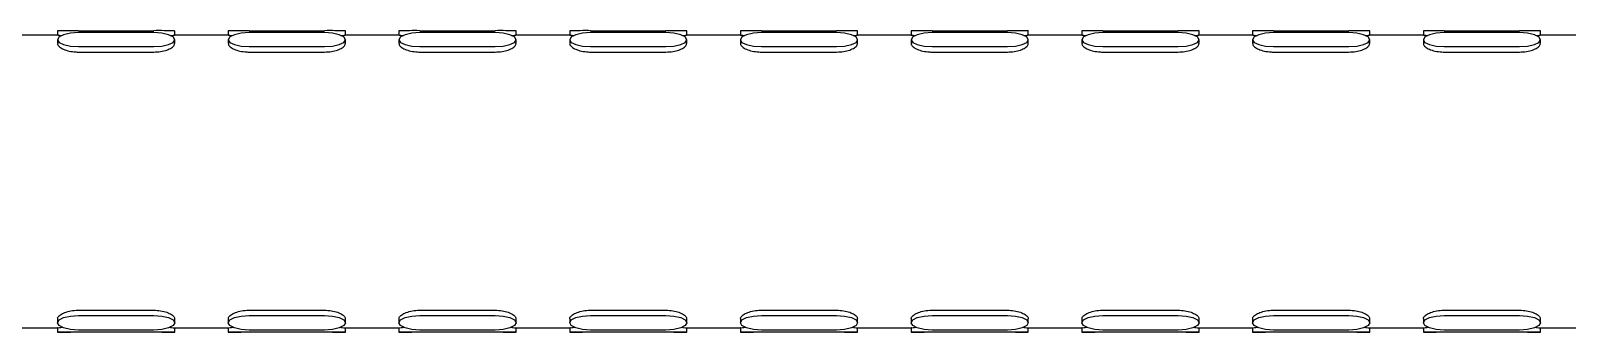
# Model space of a CAD drawing. Extents: x 0 to 3611, y 0 to 2646.
# Drawn here: x 2287.9 to 2470.3, y 2161.4 to 2197.2 of the extents above; entities that cross this region are included whole.
import ezdxf

# ---------------------------------------------------------------- set-up
doc = ezdxf.new("R2010")
doc.units = 0
doc.header["$LTSCALE"] = 10
doc.header["$MEASUREMENT"] = 0
doc.layers.get('0').update_dxf_attribs({"linetype": 'CONTINUOUS'})

msp = doc.modelspace()

# ---------------------------------------------------------------- linework, layer by layer
at = {"color": 7, "linetype": 'Continuous', "lineweight": 25}
for p, q in [((2291.04, 2197.17), (2291.04, 2196.66)), ((2293.52, 2197.18), (2302.46, 2197.18)), ((2302.46, 2196.96), (2293.52, 2196.96)), ((2304.95, 2196.66), (2304.95, 2197.17)), ((2311.31, 2197.17), (2311.31, 2196.66)), ((2313.79, 2197.18), (2322.74, 2197.18)), ((2322.74, 2196.96), (2313.79, 2196.96)), ((2325.22, 2196.66), (2325.22, 2197.17)), ((2331.58, 2197.17), (2331.58, 2196.66)), ((2334.06, 2197.18), (2343.01, 2197.18)), ((2343.01, 2196.96), (2334.06, 2196.96)), ((2345.49, 2196.66), (2345.49, 2197.17)), ((2351.85, 2197.17), (2351.85, 2196.66)), ((2354.34, 2197.18), (2363.28, 2197.18)), ((2363.28, 2196.96), (2354.34, 2196.96)), ((2365.77, 2196.66), (2365.77, 2197.17)), ((2372.13, 2197.17), (2372.13, 2196.66)), ((2374.61, 2197.18), (2383.55, 2197.18)), ((2383.55, 2196.96), (2374.61, 2196.96)), ((2386.04, 2196.66), (2386.04, 2197.17)), ((2392.4, 2197.17), (2392.4, 2196.66)), ((2394.88, 2197.18), (2403.83, 2197.18)), ((2403.83, 2196.96), (2394.88, 2196.96)), ((2406.31, 2196.66), (2406.31, 2197.17)), ((2412.67, 2197.17), (2412.67, 2196.66)), ((2415.15, 2197.18), (2424.1, 2197.18)), ((2424.1, 2196.96), (2415.15, 2196.96)), ((2426.58, 2196.66), (2426.58, 2197.17)), ((2432.94, 2197.17), (2432.94, 2196.66)), ((2435.43, 2197.18), (2444.37, 2197.18)), ((2444.37, 2196.96), (2435.43, 2196.96)), ((2446.86, 2196.66), (2446.86, 2197.17)), ((2453.22, 2197.17), (2453.22, 2196.66)), ((2455.7, 2197.18), (2464.64, 2197.18)), ((2464.64, 2196.96), (2455.7, 2196.96)), ((2467.13, 2196.66), (2467.13, 2197.17)), ((2291.06, 2196.67), (2284.64, 2196.67)), ((2291.04, 2196.12), (2291.04, 2195.65)), ((2293.52, 2195.29), (2302.46, 2195.29)), ((2311.33, 2196.67), (2304.91, 2196.67)), ((2304.95, 2195.65), (2304.95, 2196.12)), ((2311.31, 2196.12), (2311.31, 2195.65)), ((2313.79, 2195.29), (2322.74, 2195.29)), ((2331.61, 2196.67), (2325.18, 2196.67)), ((2325.22, 2195.65), (2325.22, 2196.12)), ((2331.58, 2196.12), (2331.58, 2195.65)), ((2334.06, 2195.29), (2343.01, 2195.29)), ((2351.88, 2196.67), (2345.46, 2196.67)), ((2345.49, 2195.65), (2345.49, 2196.12)), ((2351.85, 2196.12), (2351.85, 2195.65)), ((2354.34, 2195.29), (2363.28, 2195.29)), ((2372.15, 2196.67), (2365.73, 2196.67)), ((2365.77, 2195.65), (2365.77, 2196.12)), ((2372.13, 2196.12), (2372.13, 2195.65)), ((2374.61, 2195.29), (2383.55, 2195.29)), ((2392.42, 2196.67), (2386, 2196.67)), ((2386.04, 2195.65), (2386.04, 2196.12)), ((2392.4, 2196.12), (2392.4, 2195.65)), ((2394.88, 2195.29), (2403.83, 2195.29)), ((2412.7, 2196.67), (2406.27, 2196.67)), ((2406.31, 2195.65), (2406.31, 2196.12)), ((2412.67, 2196.12), (2412.67, 2195.65)), ((2415.15, 2195.29), (2424.1, 2195.29)), ((2432.97, 2196.67), (2426.55, 2196.67)), ((2426.58, 2195.65), (2426.58, 2196.12)), ((2432.94, 2196.12), (2432.94, 2195.65)), ((2435.43, 2195.29), (2444.37, 2195.29)), ((2453.24, 2196.67), (2446.82, 2196.67)), ((2446.86, 2195.65), (2446.86, 2196.12)), ((2453.22, 2196.12), (2453.22, 2195.65)), ((2455.7, 2195.29), (2464.64, 2195.29)), ((2473.51, 2196.67), (2467.09, 2196.67)), ((2467.13, 2195.65), (2467.13, 2196.12)), ((2293.52, 2194.65), (2302.46, 2194.65)), ((2313.79, 2194.65), (2322.74, 2194.65)), ((2334.06, 2194.65), (2343.01, 2194.65)), ((2354.34, 2194.65), (2363.28, 2194.65)), ((2374.61, 2194.65), (2383.55, 2194.65)), ((2394.88, 2194.65), (2403.83, 2194.65)), ((2415.15, 2194.65), (2424.1, 2194.65)), ((2435.43, 2194.65), (2444.37, 2194.65)), ((2455.7, 2194.65), (2464.64, 2194.65)), ((2293.52, 2164), (2302.46, 2164)), ((2313.79, 2164), (2322.74, 2164)), ((2334.06, 2164), (2343.01, 2164)), ((2354.34, 2164), (2363.28, 2164)), ((2374.61, 2164), (2383.55, 2164)), ((2394.88, 2164), (2403.83, 2164)), ((2415.15, 2164), (2424.1, 2164)), ((2435.43, 2164), (2444.37, 2164)), ((2455.7, 2164), (2464.64, 2164)), ((2291.04, 2162.97), (2291.04, 2162.5)), ((2293.52, 2163.37), (2302.46, 2163.37)), ((2304.95, 2162.5), (2304.95, 2162.97)), ((2311.31, 2162.97), (2311.31, 2162.5)), ((2313.79, 2163.37), (2322.74, 2163.37)), ((2325.22, 2162.5), (2325.22, 2162.97)), ((2331.58, 2162.97), (2331.58, 2162.5)), ((2334.06, 2163.37), (2343.01, 2163.37)), ((2345.49, 2162.5), (2345.49, 2162.97)), ((2351.85, 2162.97), (2351.85, 2162.5)), ((2354.34, 2163.37), (2363.28, 2163.37)), ((2365.77, 2162.5), (2365.77, 2162.97)), ((2372.13, 2162.97), (2372.13, 2162.5)), ((2374.61, 2163.37), (2383.55, 2163.37)), ((2386.04, 2162.5), (2386.04, 2162.97)), ((2392.4, 2162.97), (2392.4, 2162.5)), ((2394.88, 2163.37), (2403.83, 2163.37)), ((2406.31, 2162.5), (2406.31, 2162.97)), ((2412.67, 2162.97), (2412.67, 2162.5)), ((2415.15, 2163.37), (2424.1, 2163.37)), ((2426.58, 2162.5), (2426.58, 2162.97)), ((2432.94, 2162.97), (2432.94, 2162.5)), ((2435.43, 2163.37), (2444.37, 2163.37)), ((2446.86, 2162.5), (2446.86, 2162.97)), ((2453.22, 2162.97), (2453.22, 2162.5)), ((2455.7, 2163.37), (2464.64, 2163.37)), ((2467.13, 2162.5), (2467.13, 2162.97)), ((2284.65, 2161.89), (2291.07, 2161.89)), ((2291.04, 2161.89), (2291.04, 2161.39)), ((2302.46, 2161.64), (2293.52, 2161.64)), ((2293.52, 2161.41), (2302.46, 2161.41)), ((2302.46, 2161.38), (2293.52, 2161.38)), ((2304.92, 2161.89), (2311.34, 2161.89)), ((2304.95, 2161.39), (2304.95, 2161.89)), ((2311.31, 2161.89), (2311.31, 2161.39)), ((2322.74, 2161.64), (2313.79, 2161.64)), ((2313.79, 2161.41), (2322.74, 2161.41)), ((2322.74, 2161.38), (2313.79, 2161.38)), ((2325.19, 2161.89), (2331.62, 2161.89)), ((2325.22, 2161.39), (2325.22, 2161.89)), ((2331.58, 2161.89), (2331.58, 2161.39)), ((2343.01, 2161.64), (2334.06, 2161.64)), ((2334.06, 2161.41), (2343.01, 2161.41)), ((2343.01, 2161.38), (2334.06, 2161.38)), ((2345.47, 2161.89), (2351.89, 2161.89)), ((2345.49, 2161.39), (2345.49, 2161.89)), ((2351.85, 2161.89), (2351.85, 2161.39)), ((2363.28, 2161.64), (2354.34, 2161.64)), ((2354.34, 2161.41), (2363.28, 2161.41)), ((2363.28, 2161.38), (2354.34, 2161.38)), ((2365.74, 2161.89), (2372.16, 2161.89)), ((2365.77, 2161.39), (2365.77, 2161.89)), ((2372.13, 2161.89), (2372.13, 2161.39)), ((2383.55, 2161.64), (2374.61, 2161.64)), ((2374.61, 2161.41), (2383.55, 2161.41)), ((2383.55, 2161.38), (2374.61, 2161.38)), ((2386.01, 2161.89), (2392.43, 2161.89)), ((2386.04, 2161.39), (2386.04, 2161.89)), ((2392.4, 2161.89), (2392.4, 2161.39)), ((2403.83, 2161.64), (2394.88, 2161.64)), ((2394.88, 2161.41), (2403.83, 2161.41)), ((2403.83, 2161.38), (2394.88, 2161.38)), ((2406.28, 2161.89), (2412.71, 2161.89)), ((2406.31, 2161.39), (2406.31, 2161.89)), ((2412.67, 2161.89), (2412.67, 2161.39)), ((2424.1, 2161.64), (2415.15, 2161.64)), ((2415.15, 2161.41), (2424.1, 2161.41)), ((2424.1, 2161.38), (2415.15, 2161.38)), ((2426.56, 2161.89), (2432.98, 2161.89)), ((2426.58, 2161.39), (2426.58, 2161.89)), ((2432.94, 2161.89), (2432.94, 2161.39)), ((2444.37, 2161.64), (2435.43, 2161.64)), ((2435.43, 2161.41), (2444.37, 2161.41)), ((2444.37, 2161.38), (2435.43, 2161.38)), ((2446.83, 2161.89), (2453.25, 2161.89)), ((2446.86, 2161.39), (2446.86, 2161.89)), ((2453.22, 2161.89), (2453.22, 2161.39)), ((2464.64, 2161.64), (2455.7, 2161.64)), ((2455.7, 2161.41), (2464.64, 2161.41)), ((2464.64, 2161.38), (2455.7, 2161.38)), ((2467.1, 2161.89), (2473.52, 2161.89)), ((2467.13, 2161.39), (2467.13, 2161.89))]:
    msp.add_line(p, q, dxfattribs=at)
at = {"color": 7, "linetype": 'Continuous', "lineweight": 25, "flags": 128}
for points in [[(2293.52, 2196.96), (2292.57, 2196.89), (2291.76, 2196.71), (2291.22, 2196.44), (2291.04, 2196.12), (2291.22, 2195.8), (2291.76, 2195.53), (2292.57, 2195.35), (2293.52, 2195.29)], [(2302.46, 2195.29), (2303.41, 2195.35), (2304.22, 2195.53), (2304.76, 2195.8), (2304.95, 2196.12), (2304.76, 2196.44), (2304.22, 2196.71), (2303.41, 2196.89), (2302.46, 2196.96)], [(2313.79, 2196.96), (2312.84, 2196.89), (2312.04, 2196.71), (2311.5, 2196.44), (2311.31, 2196.12), (2311.5, 2195.8), (2312.04, 2195.53), (2312.84, 2195.35), (2313.79, 2195.29)], [(2322.74, 2195.29), (2323.69, 2195.35), (2324.49, 2195.53), (2325.03, 2195.8), (2325.22, 2196.12), (2325.03, 2196.44), (2324.49, 2196.71), (2323.69, 2196.89), (2322.74, 2196.96)], [(2334.06, 2196.96), (2333.11, 2196.89), (2332.31, 2196.71), (2331.77, 2196.44), (2331.58, 2196.12), (2331.77, 2195.8), (2332.31, 2195.53), (2333.11, 2195.35), (2334.06, 2195.29)], [(2343.01, 2195.29), (2343.96, 2195.35), (2344.76, 2195.53), (2345.3, 2195.8), (2345.49, 2196.12), (2345.3, 2196.44), (2344.76, 2196.71), (2343.96, 2196.89), (2343.01, 2196.96)], [(2354.34, 2196.96), (2353.39, 2196.89), (2352.58, 2196.71), (2352.04, 2196.44), (2351.85, 2196.12), (2352.04, 2195.8), (2352.58, 2195.53), (2353.39, 2195.35), (2354.34, 2195.29)], [(2363.28, 2195.29), (2364.23, 2195.35), (2365.04, 2195.53), (2365.58, 2195.8), (2365.77, 2196.12), (2365.58, 2196.44), (2365.04, 2196.71), (2364.23, 2196.89), (2363.28, 2196.96)], [(2374.61, 2196.96), (2373.66, 2196.89), (2372.85, 2196.71), (2372.31, 2196.44), (2372.13, 2196.12), (2372.31, 2195.8), (2372.85, 2195.53), (2373.66, 2195.35), (2374.61, 2195.29)], [(2383.55, 2195.29), (2384.5, 2195.35), (2385.31, 2195.53), (2385.85, 2195.8), (2386.04, 2196.12), (2385.85, 2196.44), (2385.31, 2196.71), (2384.5, 2196.89), (2383.55, 2196.96)], [(2394.88, 2196.96), (2393.93, 2196.89), (2393.13, 2196.71), (2392.59, 2196.44), (2392.4, 2196.12), (2392.59, 2195.8), (2393.13, 2195.53), (2393.93, 2195.35), (2394.88, 2195.29)], [(2403.83, 2195.29), (2404.78, 2195.35), (2405.58, 2195.53), (2406.12, 2195.8), (2406.31, 2196.12), (2406.12, 2196.44), (2405.58, 2196.71), (2404.78, 2196.89), (2403.83, 2196.96)], [(2415.15, 2196.96), (2414.2, 2196.89), (2413.4, 2196.71), (2412.86, 2196.44), (2412.67, 2196.12), (2412.86, 2195.8), (2413.4, 2195.53), (2414.2, 2195.35), (2415.15, 2195.29)], [(2424.1, 2195.29), (2425.05, 2195.35), (2425.85, 2195.53), (2426.39, 2195.8), (2426.58, 2196.12), (2426.39, 2196.44), (2425.85, 2196.71), (2425.05, 2196.89), (2424.1, 2196.96)], [(2435.43, 2196.96), (2434.48, 2196.89), (2433.67, 2196.71), (2433.13, 2196.44), (2432.94, 2196.12), (2433.13, 2195.8), (2433.67, 2195.53), (2434.48, 2195.35), (2435.43, 2195.29)], [(2444.37, 2195.29), (2445.32, 2195.35), (2446.13, 2195.53), (2446.67, 2195.8), (2446.86, 2196.12), (2446.67, 2196.44), (2446.13, 2196.71), (2445.32, 2196.89), (2444.37, 2196.96)], [(2455.7, 2196.96), (2454.75, 2196.89), (2453.94, 2196.71), (2453.4, 2196.44), (2453.22, 2196.12), (2453.4, 2195.8), (2453.94, 2195.53), (2454.75, 2195.35), (2455.7, 2195.29)], [(2464.64, 2195.29), (2465.59, 2195.35), (2466.4, 2195.53), (2466.94, 2195.8), (2467.13, 2196.12), (2466.94, 2196.44), (2466.4, 2196.71), (2465.59, 2196.89), (2464.64, 2196.96)], [(2293.52, 2161.64), (2292.57, 2161.71), (2291.76, 2161.89), (2291.22, 2162.17), (2291.04, 2162.5), (2291.22, 2162.84), (2291.76, 2163.12), (2292.57, 2163.3), (2293.52, 2163.37)], [(2302.46, 2163.37), (2303.41, 2163.3), (2304.22, 2163.12), (2304.76, 2162.84), (2304.95, 2162.5), (2304.76, 2162.17), (2304.22, 2161.89), (2303.41, 2161.71), (2302.46, 2161.64)], [(2313.79, 2161.64), (2312.84, 2161.71), (2312.04, 2161.89), (2311.5, 2162.17), (2311.31, 2162.5), (2311.5, 2162.84), (2312.04, 2163.12), (2312.84, 2163.3), (2313.79, 2163.37)], [(2322.74, 2163.37), (2323.69, 2163.3), (2324.49, 2163.12), (2325.03, 2162.84), (2325.22, 2162.5), (2325.03, 2162.17), (2324.49, 2161.89), (2323.69, 2161.71), (2322.74, 2161.64)], [(2334.06, 2161.64), (2333.11, 2161.71), (2332.31, 2161.89), (2331.77, 2162.17), (2331.58, 2162.5), (2331.77, 2162.84), (2332.31, 2163.12), (2333.11, 2163.3), (2334.06, 2163.37)], [(2343.01, 2163.37), (2343.96, 2163.3), (2344.76, 2163.12), (2345.3, 2162.84), (2345.49, 2162.5), (2345.3, 2162.17), (2344.76, 2161.89), (2343.96, 2161.71), (2343.01, 2161.64)], [(2354.34, 2161.64), (2353.39, 2161.71), (2352.58, 2161.89), (2352.04, 2162.17), (2351.85, 2162.5), (2352.04, 2162.84), (2352.58, 2163.12), (2353.39, 2163.3), (2354.34, 2163.37)], [(2363.28, 2163.37), (2364.23, 2163.3), (2365.04, 2163.12), (2365.58, 2162.84), (2365.77, 2162.5), (2365.58, 2162.17), (2365.04, 2161.89), (2364.23, 2161.71), (2363.28, 2161.64)], [(2374.61, 2161.64), (2373.66, 2161.71), (2372.85, 2161.89), (2372.31, 2162.17), (2372.13, 2162.5), (2372.31, 2162.84), (2372.85, 2163.12), (2373.66, 2163.3), (2374.61, 2163.37)], [(2383.55, 2163.37), (2384.5, 2163.3), (2385.31, 2163.12), (2385.85, 2162.84), (2386.04, 2162.5), (2385.85, 2162.17), (2385.31, 2161.89), (2384.5, 2161.71), (2383.55, 2161.64)], [(2394.88, 2161.64), (2393.93, 2161.71), (2393.13, 2161.89), (2392.59, 2162.17), (2392.4, 2162.5), (2392.59, 2162.84), (2393.13, 2163.12), (2393.93, 2163.3), (2394.88, 2163.37)], [(2403.83, 2163.37), (2404.78, 2163.3), (2405.58, 2163.12), (2406.12, 2162.84), (2406.31, 2162.5), (2406.12, 2162.17), (2405.58, 2161.89), (2404.78, 2161.71), (2403.83, 2161.64)], [(2415.15, 2161.64), (2414.2, 2161.71), (2413.4, 2161.89), (2412.86, 2162.17), (2412.67, 2162.5), (2412.86, 2162.84), (2413.4, 2163.12), (2414.2, 2163.3), (2415.15, 2163.37)], [(2424.1, 2163.37), (2425.05, 2163.3), (2425.85, 2163.12), (2426.39, 2162.84), (2426.58, 2162.5), (2426.39, 2162.17), (2425.85, 2161.89), (2425.05, 2161.71), (2424.1, 2161.64)], [(2435.43, 2161.64), (2434.48, 2161.71), (2433.67, 2161.89), (2433.13, 2162.17), (2432.94, 2162.5), (2433.13, 2162.84), (2433.67, 2163.12), (2434.48, 2163.3), (2435.43, 2163.37)], [(2444.37, 2163.37), (2445.32, 2163.3), (2446.13, 2163.12), (2446.67, 2162.84), (2446.86, 2162.5), (2446.67, 2162.17), (2446.13, 2161.89), (2445.32, 2161.71), (2444.37, 2161.64)], [(2455.7, 2161.64), (2454.75, 2161.71), (2453.94, 2161.89), (2453.4, 2162.17), (2453.22, 2162.5), (2453.4, 2162.84), (2453.94, 2163.12), (2454.75, 2163.3), (2455.7, 2163.37)], [(2464.64, 2163.37), (2465.59, 2163.3), (2466.4, 2163.12), (2466.94, 2162.84), (2467.13, 2162.5), (2466.94, 2162.17), (2466.4, 2161.89), (2465.59, 2161.71), (2464.64, 2161.64)], [(2293.52, 2161.38), (2292.57, 2161.38), (2291.76, 2161.38), (2291.22, 2161.39), (2291.04, 2161.39), (2291.22, 2161.4), (2291.76, 2161.4), (2292.57, 2161.4), (2293.52, 2161.41)], [(2302.46, 2161.41), (2303.41, 2161.4), (2304.22, 2161.4), (2304.76, 2161.4), (2304.95, 2161.39), (2304.76, 2161.39), (2304.22, 2161.38), (2303.41, 2161.38), (2302.46, 2161.38)], [(2313.79, 2161.38), (2312.84, 2161.38), (2312.04, 2161.38), (2311.5, 2161.39), (2311.31, 2161.39), (2311.5, 2161.4), (2312.04, 2161.4), (2312.84, 2161.4), (2313.79, 2161.41)], [(2322.74, 2161.41), (2323.69, 2161.4), (2324.49, 2161.4), (2325.03, 2161.4), (2325.22, 2161.39), (2325.03, 2161.39), (2324.49, 2161.38), (2323.69, 2161.38), (2322.74, 2161.38)], [(2334.06, 2161.38), (2333.11, 2161.38), (2332.31, 2161.38), (2331.77, 2161.39), (2331.58, 2161.39), (2331.77, 2161.4), (2332.31, 2161.4), (2333.11, 2161.4), (2334.06, 2161.41)], [(2343.01, 2161.41), (2343.96, 2161.4), (2344.76, 2161.4), (2345.3, 2161.4), (2345.49, 2161.39), (2345.3, 2161.39), (2344.76, 2161.38), (2343.96, 2161.38), (2343.01, 2161.38)], [(2354.34, 2161.38), (2353.39, 2161.38), (2352.58, 2161.38), (2352.04, 2161.39), (2351.85, 2161.39), (2352.04, 2161.4), (2352.58, 2161.4), (2353.39, 2161.4), (2354.34, 2161.41)], [(2363.28, 2161.41), (2364.23, 2161.4), (2365.04, 2161.4), (2365.58, 2161.4), (2365.77, 2161.39), (2365.58, 2161.39), (2365.04, 2161.38), (2364.23, 2161.38), (2363.28, 2161.38)], [(2374.61, 2161.38), (2373.66, 2161.38), (2372.85, 2161.38), (2372.31, 2161.39), (2372.13, 2161.39), (2372.31, 2161.4), (2372.85, 2161.4), (2373.66, 2161.4), (2374.61, 2161.41)], [(2383.55, 2161.41), (2384.5, 2161.4), (2385.31, 2161.4), (2385.85, 2161.4), (2386.04, 2161.39), (2385.85, 2161.39), (2385.31, 2161.38), (2384.5, 2161.38), (2383.55, 2161.38)], [(2394.88, 2161.38), (2393.93, 2161.38), (2393.13, 2161.38), (2392.59, 2161.39), (2392.4, 2161.39), (2392.59, 2161.4), (2393.13, 2161.4), (2393.93, 2161.4), (2394.88, 2161.41)], [(2403.83, 2161.41), (2404.78, 2161.4), (2405.58, 2161.4), (2406.12, 2161.4), (2406.31, 2161.39), (2406.12, 2161.39), (2405.58, 2161.38), (2404.78, 2161.38), (2403.83, 2161.38)], [(2415.15, 2161.38), (2414.2, 2161.38), (2413.4, 2161.38), (2412.86, 2161.39), (2412.67, 2161.39), (2412.86, 2161.4), (2413.4, 2161.4), (2414.2, 2161.4), (2415.15, 2161.41)], [(2424.1, 2161.41), (2425.05, 2161.4), (2425.85, 2161.4), (2426.39, 2161.4), (2426.58, 2161.39), (2426.39, 2161.39), (2425.85, 2161.38), (2425.05, 2161.38), (2424.1, 2161.38)], [(2435.43, 2161.38), (2434.48, 2161.38), (2433.67, 2161.38), (2433.13, 2161.39), (2432.94, 2161.39), (2433.13, 2161.4), (2433.67, 2161.4), (2434.48, 2161.4), (2435.43, 2161.41)], [(2444.37, 2161.41), (2445.32, 2161.4), (2446.13, 2161.4), (2446.67, 2161.4), (2446.86, 2161.39), (2446.67, 2161.39), (2446.13, 2161.38), (2445.32, 2161.38), (2444.37, 2161.38)], [(2455.7, 2161.38), (2454.75, 2161.38), (2453.94, 2161.38), (2453.4, 2161.39), (2453.22, 2161.39), (2453.4, 2161.4), (2453.94, 2161.4), (2454.75, 2161.4), (2455.7, 2161.41)], [(2464.64, 2161.41), (2465.59, 2161.4), (2466.4, 2161.4), (2466.94, 2161.4), (2467.13, 2161.39), (2466.94, 2161.39), (2466.4, 2161.38), (2465.59, 2161.38), (2464.64, 2161.38)]]:
    msp.add_lwpolyline(points, dxfattribs=at)
at = {"color": 7, "linetype": 'Continuous', "lineweight": 25}
for centre, radius, start, end in [((2292.9, 2088.85), 108.33, 89.6715, 90.9856), ((2303.08, 2088.85), 108.34, 89.0144, 90.3285), ((2313.17, 2088.85), 108.33, 89.6715, 90.9856), ((2323.36, 2088.85), 108.34, 89.0144, 90.3285), ((2333.44, 2088.85), 108.34, 89.6715, 90.9856), ((2343.63, 2088.85), 108.34, 89.0144, 90.3285), ((2353.72, 2088.85), 108.34, 89.6715, 90.9856), ((2363.9, 2088.85), 108.33, 89.0144, 90.3285), ((2373.99, 2088.85), 108.33, 89.6715, 90.9856), ((2384.17, 2088.85), 108.33, 89.0144, 90.3285), ((2394.26, 2088.85), 108.33, 89.6715, 90.9856), ((2404.45, 2088.85), 108.33, 89.0144, 90.3285), ((2414.53, 2088.85), 108.33, 89.6715, 90.9856), ((2424.72, 2088.85), 108.33, 89.0144, 90.3285), ((2434.81, 2088.85), 108.33, 89.6715, 90.9856), ((2444.99, 2088.84), 108.34, 89.0144, 90.3284), ((2455.08, 2088.84), 108.34, 89.6716, 90.9856), ((2465.26, 2088.85), 108.33, 89.0144, 90.3285)]:
    msp.add_arc(centre, radius, start, end, dxfattribs=at)
for points, knots in [([(2291.06, 2196.67), (2291.06, 2196.67), (2291.03, 2196.67), (2291.19, 2196.65), (2291.46, 2196.62), (2291.56, 2196.61)], [0, 0, 0, 0, 0.1177633, 0.6704865, 1, 1, 1, 1]), ([(2291.07, 2195.65), (2291.06, 2195.62), (2291.02, 2195.5), (2291.25, 2195.26), (2291.72, 2194.97), (2292.41, 2194.75), (2293.05, 2194.66), (2293.42, 2194.65), (2293.52, 2194.65)], [0, 0, 0, 0, 0.070496, 0.28295, 0.496155, 0.711255, 0.926475, 1, 1, 1, 1]), ([(2302.46, 2194.65), (2302.74, 2194.66), (2303.3, 2194.69), (2304.04, 2194.88), (2304.6, 2195.15), (2304.92, 2195.43), (2304.92, 2195.59), (2304.92, 2195.65)], [0, 0, 0, 0, 0.21325, 0.426445, 0.641012, 0.856495, 1, 1, 1, 1]), ([(2304.42, 2196.61), (2304.47, 2196.62), (2304.71, 2196.64), (2304.9, 2196.67), (2304.91, 2196.66), (2304.91, 2196.66)], [0, 0, 0, 0, 0.1446476, 0.6983762, 1, 1, 1, 1]), ([(2311.33, 2196.67), (2311.33, 2196.67), (2311.3, 2196.67), (2311.46, 2196.65), (2311.73, 2196.62), (2311.83, 2196.61)], [0, 0, 0, 0, 0.117764, 0.670488, 1, 1, 1, 1]), ([(2311.34, 2195.65), (2311.33, 2195.62), (2311.3, 2195.5), (2311.52, 2195.26), (2311.99, 2194.97), (2312.68, 2194.75), (2313.32, 2194.66), (2313.7, 2194.65), (2313.79, 2194.65)], [0, 0, 0, 0, 0.070496, 0.282949, 0.496153, 0.711255, 0.926475, 1, 1, 1, 1]), ([(2322.74, 2194.65), (2323.01, 2194.66), (2323.57, 2194.69), (2324.31, 2194.88), (2324.87, 2195.15), (2325.19, 2195.43), (2325.19, 2195.59), (2325.19, 2195.65)], [0, 0, 0, 0, 0.213246, 0.426444, 0.64101, 0.856495, 1, 1, 1, 1]), ([(2324.69, 2196.61), (2324.74, 2196.62), (2324.98, 2196.64), (2325.18, 2196.67), (2325.18, 2196.66), (2325.18, 2196.66)], [0, 0, 0, 0, 0.1446446, 0.6983759, 1, 1, 1, 1]), ([(2331.61, 2196.67), (2331.6, 2196.67), (2331.57, 2196.67), (2331.74, 2196.65), (2332, 2196.62), (2332.1, 2196.61)], [0, 0, 0, 0, 0.117764, 0.670489, 1, 1, 1, 1]), ([(2331.61, 2195.65), (2331.6, 2195.62), (2331.57, 2195.5), (2331.79, 2195.26), (2332.26, 2194.97), (2332.96, 2194.75), (2333.59, 2194.66), (2333.97, 2194.65), (2334.06, 2194.65)], [0, 0, 0, 0, 0.070496, 0.28295, 0.496154, 0.711256, 0.926475, 1, 1, 1, 1]), ([(2343.01, 2194.65), (2343.29, 2194.66), (2343.84, 2194.69), (2344.58, 2194.88), (2345.14, 2195.15), (2345.46, 2195.43), (2345.46, 2195.59), (2345.46, 2195.65)], [0, 0, 0, 0, 0.21325, 0.426444, 0.641012, 0.856495, 1, 1, 1, 1]), ([(2344.96, 2196.61), (2345.01, 2196.62), (2345.25, 2196.64), (2345.45, 2196.67), (2345.45, 2196.66), (2345.46, 2196.66)], [0, 0, 0, 0, 0.144645, 0.698374, 1, 1, 1, 1]), ([(2351.88, 2196.67), (2351.87, 2196.67), (2351.85, 2196.67), (2352.01, 2196.65), (2352.28, 2196.62), (2352.38, 2196.61)], [0, 0, 0, 0, 0.117764, 0.670489, 1, 1, 1, 1]), ([(2351.88, 2195.65), (2351.88, 2195.62), (2351.84, 2195.5), (2352.07, 2195.26), (2352.54, 2194.97), (2353.23, 2194.75), (2353.87, 2194.66), (2354.24, 2194.65), (2354.34, 2194.65)], [0, 0, 0, 0, 0.070496, 0.282951, 0.496155, 0.711255, 0.926479, 1, 1, 1, 1]), ([(2363.28, 2194.65), (2363.56, 2194.66), (2364.11, 2194.69), (2364.86, 2194.88), (2365.41, 2195.15), (2365.73, 2195.43), (2365.73, 2195.59), (2365.73, 2195.65)], [0, 0, 0, 0, 0.21325, 0.426444, 0.641012, 0.856495, 1, 1, 1, 1]), ([(2365.23, 2196.61), (2365.28, 2196.62), (2365.53, 2196.64), (2365.72, 2196.67), (2365.73, 2196.66), (2365.73, 2196.66)], [0, 0, 0, 0, 0.144645, 0.698374, 1, 1, 1, 1]), ([(2372.15, 2196.67), (2372.15, 2196.67), (2372.12, 2196.67), (2372.28, 2196.65), (2372.55, 2196.62), (2372.65, 2196.61)], [0, 0, 0, 0, 0.1177628, 0.6704841, 1, 1, 1, 1]), ([(2372.16, 2195.65), (2372.15, 2195.62), (2372.11, 2195.5), (2372.34, 2195.26), (2372.81, 2194.97), (2373.5, 2194.75), (2374.14, 2194.66), (2374.51, 2194.65), (2374.61, 2194.65)], [0, 0, 0, 0, 0.070496, 0.282949, 0.496156, 0.711255, 0.926475, 1, 1, 1, 1]), ([(2383.55, 2194.65), (2383.83, 2194.66), (2384.39, 2194.69), (2385.13, 2194.88), (2385.69, 2195.15), (2386.01, 2195.43), (2386.01, 2195.59), (2386.01, 2195.65)], [0, 0, 0, 0, 0.21325, 0.426444, 0.641012, 0.856495, 1, 1, 1, 1]), ([(2385.51, 2196.61), (2385.56, 2196.62), (2385.8, 2196.64), (2385.99, 2196.67), (2386, 2196.66), (2386, 2196.66)], [0, 0, 0, 0, 0.1446506, 0.6983764, 1, 1, 1, 1]), ([(2392.42, 2196.67), (2392.42, 2196.67), (2392.39, 2196.67), (2392.55, 2196.65), (2392.82, 2196.62), (2392.92, 2196.61)], [0, 0, 0, 0, 0.1177628, 0.6704841, 1, 1, 1, 1]), ([(2392.43, 2195.65), (2392.42, 2195.62), (2392.39, 2195.5), (2392.61, 2195.26), (2393.08, 2194.97), (2393.77, 2194.75), (2394.41, 2194.66), (2394.79, 2194.65), (2394.88, 2194.65)], [0, 0, 0, 0, 0.070496, 0.282949, 0.496153, 0.711255, 0.926475, 1, 1, 1, 1]), ([(2403.83, 2194.65), (2404.1, 2194.66), (2404.66, 2194.69), (2405.4, 2194.88), (2405.96, 2195.15), (2406.28, 2195.43), (2406.28, 2195.59), (2406.28, 2195.65)], [0, 0, 0, 0, 0.213246, 0.426444, 0.641012, 0.856495, 1, 1, 1, 1]), ([(2405.78, 2196.61), (2405.83, 2196.62), (2406.07, 2196.64), (2406.27, 2196.67), (2406.27, 2196.66), (2406.27, 2196.66)], [0, 0, 0, 0, 0.1446506, 0.6983764, 1, 1, 1, 1]), ([(2412.7, 2196.67), (2412.69, 2196.67), (2412.66, 2196.67), (2412.83, 2196.65), (2413.09, 2196.62), (2413.19, 2196.61)], [0, 0, 0, 0, 0.1177628, 0.6704841, 1, 1, 1, 1]), ([(2412.7, 2195.65), (2412.69, 2195.62), (2412.66, 2195.5), (2412.88, 2195.26), (2413.35, 2194.97), (2414.05, 2194.75), (2414.68, 2194.66), (2415.06, 2194.65), (2415.15, 2194.65)], [0, 0, 0, 0, 0.070496, 0.282949, 0.496153, 0.711255, 0.926475, 1, 1, 1, 1]), ([(2424.1, 2194.65), (2424.38, 2194.66), (2424.93, 2194.69), (2425.67, 2194.88), (2426.23, 2195.15), (2426.55, 2195.43), (2426.55, 2195.59), (2426.55, 2195.65)], [0, 0, 0, 0, 0.213246, 0.426444, 0.641012, 0.856495, 1, 1, 1, 1]), ([(2426.05, 2196.61), (2426.1, 2196.62), (2426.34, 2196.64), (2426.54, 2196.67), (2426.54, 2196.66), (2426.55, 2196.66)], [0, 0, 0, 0, 0.1446506, 0.6983764, 1, 1, 1, 1]), ([(2432.97, 2196.67), (2432.96, 2196.67), (2432.94, 2196.67), (2433.1, 2196.65), (2433.37, 2196.62), (2433.47, 2196.61)], [0, 0, 0, 0, 0.117764, 0.670488, 1, 1, 1, 1]), ([(2432.97, 2195.65), (2432.97, 2195.62), (2432.93, 2195.5), (2433.16, 2195.26), (2433.63, 2194.97), (2434.32, 2194.75), (2434.96, 2194.66), (2435.33, 2194.65), (2435.43, 2194.65)], [0, 0, 0, 0, 0.070496, 0.282949, 0.496153, 0.711255, 0.926475, 1, 1, 1, 1]), ([(2444.37, 2194.65), (2444.65, 2194.66), (2445.2, 2194.69), (2445.95, 2194.88), (2446.5, 2195.15), (2446.82, 2195.43), (2446.82, 2195.59), (2446.82, 2195.65)], [0, 0, 0, 0, 0.21325, 0.426445, 0.641011, 0.856495, 1, 1, 1, 1]), ([(2446.32, 2196.61), (2446.37, 2196.62), (2446.62, 2196.64), (2446.81, 2196.67), (2446.82, 2196.66), (2446.82, 2196.66)], [0, 0, 0, 0, 0.1446506, 0.6983764, 1, 1, 1, 1]), ([(2453.24, 2196.67), (2453.24, 2196.67), (2453.21, 2196.67), (2453.37, 2196.65), (2453.64, 2196.62), (2453.74, 2196.61)], [0, 0, 0, 0, 0.117763, 0.670483, 1, 1, 1, 1]), ([(2453.25, 2195.65), (2453.24, 2195.62), (2453.2, 2195.5), (2453.43, 2195.26), (2453.9, 2194.97), (2454.59, 2194.75), (2455.23, 2194.66), (2455.6, 2194.65), (2455.7, 2194.65)], [0, 0, 0, 0, 0.070496, 0.282948, 0.496153, 0.711255, 0.926475, 1, 1, 1, 1]), ([(2464.64, 2194.65), (2464.92, 2194.66), (2465.48, 2194.69), (2466.22, 2194.88), (2466.78, 2195.15), (2467.1, 2195.43), (2467.1, 2195.59), (2467.1, 2195.65)], [0, 0, 0, 0, 0.213249, 0.426443, 0.641013, 0.856495, 1, 1, 1, 1]), ([(2466.6, 2196.61), (2466.65, 2196.62), (2466.89, 2196.64), (2467.08, 2196.67), (2467.09, 2196.66), (2467.09, 2196.66)], [0, 0, 0, 0, 0.1446506, 0.6983764, 1, 1, 1, 1]), ([(2291.07, 2162.98), (2291.06, 2163.01), (2291.02, 2163.13), (2291.25, 2163.38), (2291.72, 2163.67), (2292.41, 2163.9), (2293.05, 2163.99), (2293.42, 2164), (2293.52, 2164)], [0, 0, 0, 0, 0.070496, 0.282949, 0.496155, 0.711255, 0.926475, 1, 1, 1, 1]), ([(2302.46, 2164), (2302.74, 2163.99), (2303.3, 2163.96), (2304.04, 2163.76), (2304.6, 2163.49), (2304.92, 2163.2), (2304.92, 2163.04), (2304.92, 2162.97)], [0, 0, 0, 0, 0.21325, 0.426445, 0.641012, 0.856495, 1, 1, 1, 1]), ([(2311.34, 2162.98), (2311.33, 2163.01), (2311.3, 2163.13), (2311.52, 2163.38), (2311.99, 2163.67), (2312.68, 2163.9), (2313.32, 2163.99), (2313.7, 2164), (2313.79, 2164)], [0, 0, 0, 0, 0.070496, 0.282949, 0.496153, 0.711255, 0.926475, 1, 1, 1, 1]), ([(2322.74, 2164), (2323.01, 2163.99), (2323.57, 2163.96), (2324.31, 2163.76), (2324.87, 2163.49), (2325.19, 2163.2), (2325.19, 2163.04), (2325.19, 2162.97)], [0, 0, 0, 0, 0.213246, 0.426444, 0.64101, 0.856495, 1, 1, 1, 1]), ([(2331.61, 2162.98), (2331.6, 2163.01), (2331.57, 2163.13), (2331.79, 2163.38), (2332.26, 2163.67), (2332.96, 2163.9), (2333.59, 2163.99), (2333.97, 2164), (2334.06, 2164)], [0, 0, 0, 0, 0.070496, 0.28295, 0.496154, 0.711255, 0.926475, 1, 1, 1, 1]), ([(2343.01, 2164), (2343.29, 2163.99), (2343.84, 2163.96), (2344.58, 2163.76), (2345.14, 2163.49), (2345.46, 2163.2), (2345.46, 2163.04), (2345.46, 2162.97)], [0, 0, 0, 0, 0.21325, 0.426444, 0.641012, 0.856495, 1, 1, 1, 1]), ([(2351.88, 2162.98), (2351.88, 2163.01), (2351.84, 2163.13), (2352.07, 2163.38), (2352.54, 2163.67), (2353.23, 2163.9), (2353.87, 2163.99), (2354.24, 2164), (2354.34, 2164)], [0, 0, 0, 0, 0.070496, 0.28295, 0.496155, 0.711255, 0.926479, 1, 1, 1, 1]), ([(2363.28, 2164), (2363.56, 2163.99), (2364.11, 2163.96), (2364.86, 2163.76), (2365.41, 2163.49), (2365.73, 2163.2), (2365.73, 2163.04), (2365.73, 2162.97)], [0, 0, 0, 0, 0.21325, 0.426444, 0.641012, 0.856495, 1, 1, 1, 1]), ([(2372.16, 2162.98), (2372.15, 2163.01), (2372.11, 2163.13), (2372.34, 2163.38), (2372.81, 2163.67), (2373.5, 2163.9), (2374.14, 2163.99), (2374.51, 2164), (2374.61, 2164)], [0, 0, 0, 0, 0.070496, 0.282949, 0.496156, 0.711255, 0.926475, 1, 1, 1, 1]), ([(2383.55, 2164), (2383.83, 2163.99), (2384.39, 2163.96), (2385.13, 2163.76), (2385.69, 2163.49), (2386.01, 2163.2), (2386.01, 2163.04), (2386.01, 2162.97)], [0, 0, 0, 0, 0.21325, 0.426444, 0.641012, 0.856495, 1, 1, 1, 1]), ([(2392.43, 2162.98), (2392.42, 2163.01), (2392.39, 2163.13), (2392.61, 2163.38), (2393.08, 2163.67), (2393.77, 2163.9), (2394.41, 2163.99), (2394.79, 2164), (2394.88, 2164)], [0, 0, 0, 0, 0.070496, 0.282949, 0.496153, 0.711255, 0.926475, 1, 1, 1, 1]), ([(2403.83, 2164), (2404.1, 2163.99), (2404.66, 2163.96), (2405.4, 2163.76), (2405.96, 2163.49), (2406.28, 2163.2), (2406.28, 2163.04), (2406.28, 2162.97)], [0, 0, 0, 0, 0.213246, 0.426444, 0.641012, 0.856495, 1, 1, 1, 1]), ([(2412.7, 2162.98), (2412.69, 2163.01), (2412.66, 2163.13), (2412.88, 2163.38), (2413.35, 2163.67), (2414.05, 2163.9), (2414.68, 2163.99), (2415.06, 2164), (2415.15, 2164)], [0, 0, 0, 0, 0.070496, 0.282949, 0.496153, 0.711255, 0.926475, 1, 1, 1, 1]), ([(2424.1, 2164), (2424.38, 2163.99), (2424.93, 2163.96), (2425.67, 2163.76), (2426.23, 2163.49), (2426.55, 2163.2), (2426.55, 2163.04), (2426.55, 2162.97)], [0, 0, 0, 0, 0.213246, 0.426444, 0.641012, 0.856495, 1, 1, 1, 1]), ([(2432.97, 2162.98), (2432.97, 2163.01), (2432.93, 2163.13), (2433.16, 2163.38), (2433.63, 2163.67), (2434.32, 2163.9), (2434.96, 2163.99), (2435.33, 2164), (2435.43, 2164)], [0, 0, 0, 0, 0.070496, 0.282949, 0.496153, 0.711255, 0.926475, 1, 1, 1, 1]), ([(2444.37, 2164), (2444.65, 2163.99), (2445.2, 2163.96), (2445.95, 2163.76), (2446.5, 2163.49), (2446.82, 2163.2), (2446.82, 2163.04), (2446.82, 2162.97)], [0, 0, 0, 0, 0.21325, 0.426445, 0.641011, 0.856494, 1, 1, 1, 1]), ([(2453.25, 2162.98), (2453.24, 2163.01), (2453.2, 2163.13), (2453.43, 2163.38), (2453.9, 2163.67), (2454.59, 2163.9), (2455.23, 2163.99), (2455.6, 2164), (2455.7, 2164)], [0, 0, 0, 0, 0.070496, 0.282948, 0.496153, 0.711255, 0.926475, 1, 1, 1, 1]), ([(2464.64, 2164), (2464.92, 2163.99), (2465.48, 2163.96), (2466.22, 2163.76), (2466.78, 2163.49), (2467.1, 2163.2), (2467.1, 2163.04), (2467.1, 2162.97)], [0, 0, 0, 0, 0.213249, 0.426443, 0.641013, 0.856495, 1, 1, 1, 1]), ([(2291.07, 2161.89), (2291.06, 2161.89), (2291.02, 2161.89), (2291.2, 2161.92), (2291.49, 2161.95), (2291.62, 2161.97)], [0, 0, 0, 0, 0.209588, 0.670429, 1, 1, 1, 1]), ([(2304.35, 2161.97), (2304.43, 2161.96), (2304.69, 2161.93), (2304.92, 2161.89), (2304.92, 2161.89), (2304.92, 2161.89)], [0, 0, 0, 0, 0.173987, 0.637244, 1, 1, 1, 1]), ([(2311.34, 2161.89), (2311.33, 2161.89), (2311.29, 2161.89), (2311.48, 2161.92), (2311.77, 2161.95), (2311.89, 2161.97)], [0, 0, 0, 0, 0.209588, 0.670429, 1, 1, 1, 1]), ([(2324.63, 2161.97), (2324.7, 2161.96), (2324.97, 2161.93), (2325.19, 2161.89), (2325.19, 2161.89), (2325.19, 2161.89)], [0, 0, 0, 0, 0.1739844, 0.6372434, 1, 1, 1, 1]), ([(2331.62, 2161.89), (2331.6, 2161.89), (2331.56, 2161.89), (2331.75, 2161.92), (2332.04, 2161.95), (2332.16, 2161.97)], [0, 0, 0, 0, 0.209588, 0.67043, 1, 1, 1, 1]), ([(2344.9, 2161.97), (2344.97, 2161.96), (2345.24, 2161.93), (2345.47, 2161.89), (2345.47, 2161.89), (2345.47, 2161.89)], [0, 0, 0, 0, 0.173985, 0.637242, 1, 1, 1, 1]), ([(2351.89, 2161.89), (2351.88, 2161.89), (2351.84, 2161.89), (2352.02, 2161.92), (2352.31, 2161.95), (2352.43, 2161.97)], [0, 0, 0, 0, 0.209588, 0.67043, 1, 1, 1, 1]), ([(2365.17, 2161.97), (2365.24, 2161.96), (2365.51, 2161.93), (2365.74, 2161.89), (2365.74, 2161.89), (2365.74, 2161.89)], [0, 0, 0, 0, 0.173985, 0.637242, 1, 1, 1, 1]), ([(2372.16, 2161.89), (2372.15, 2161.89), (2372.11, 2161.89), (2372.29, 2161.92), (2372.58, 2161.95), (2372.71, 2161.97)], [0, 0, 0, 0, 0.209588, 0.670429, 1, 1, 1, 1]), ([(2385.44, 2161.97), (2385.52, 2161.96), (2385.78, 2161.93), (2386.01, 2161.89), (2386.01, 2161.89), (2386.01, 2161.89)], [0, 0, 0, 0, 0.173989, 0.637244, 1, 1, 1, 1]), ([(2392.43, 2161.89), (2392.42, 2161.89), (2392.38, 2161.89), (2392.57, 2161.92), (2392.86, 2161.95), (2392.98, 2161.97)], [0, 0, 0, 0, 0.209588, 0.670429, 1, 1, 1, 1]), ([(2405.72, 2161.97), (2405.79, 2161.96), (2406.06, 2161.93), (2406.28, 2161.89), (2406.28, 2161.89), (2406.28, 2161.89)], [0, 0, 0, 0, 0.173989, 0.637244, 1, 1, 1, 1]), ([(2412.71, 2161.89), (2412.69, 2161.89), (2412.65, 2161.89), (2412.84, 2161.92), (2413.13, 2161.95), (2413.25, 2161.97)], [0, 0, 0, 0, 0.209588, 0.670429, 1, 1, 1, 1]), ([(2425.99, 2161.97), (2426.06, 2161.96), (2426.33, 2161.93), (2426.56, 2161.89), (2426.56, 2161.89), (2426.56, 2161.89)], [0, 0, 0, 0, 0.173989, 0.637244, 1, 1, 1, 1]), ([(2432.98, 2161.89), (2432.97, 2161.89), (2432.93, 2161.89), (2433.11, 2161.92), (2433.4, 2161.95), (2433.52, 2161.97)], [0, 0, 0, 0, 0.209588, 0.670429, 1, 1, 1, 1]), ([(2446.26, 2161.97), (2446.33, 2161.96), (2446.6, 2161.93), (2446.83, 2161.89), (2446.83, 2161.89), (2446.83, 2161.89)], [0, 0, 0, 0, 0.173985, 0.637242, 1, 1, 1, 1]), ([(2453.25, 2161.89), (2453.24, 2161.89), (2453.2, 2161.89), (2453.38, 2161.92), (2453.67, 2161.95), (2453.8, 2161.97)], [0, 0, 0, 0, 0.2095885, 0.6704281, 1, 1, 1, 1]), ([(2466.53, 2161.97), (2466.61, 2161.96), (2466.87, 2161.93), (2467.1, 2161.89), (2467.1, 2161.89), (2467.1, 2161.89)], [0, 0, 0, 0, 0.173994, 0.6372462, 1, 1, 1, 1])]:
    msp.add_open_spline(points, degree=3, knots=knots, dxfattribs=at)

doc.saveas('drawing.dxf')
